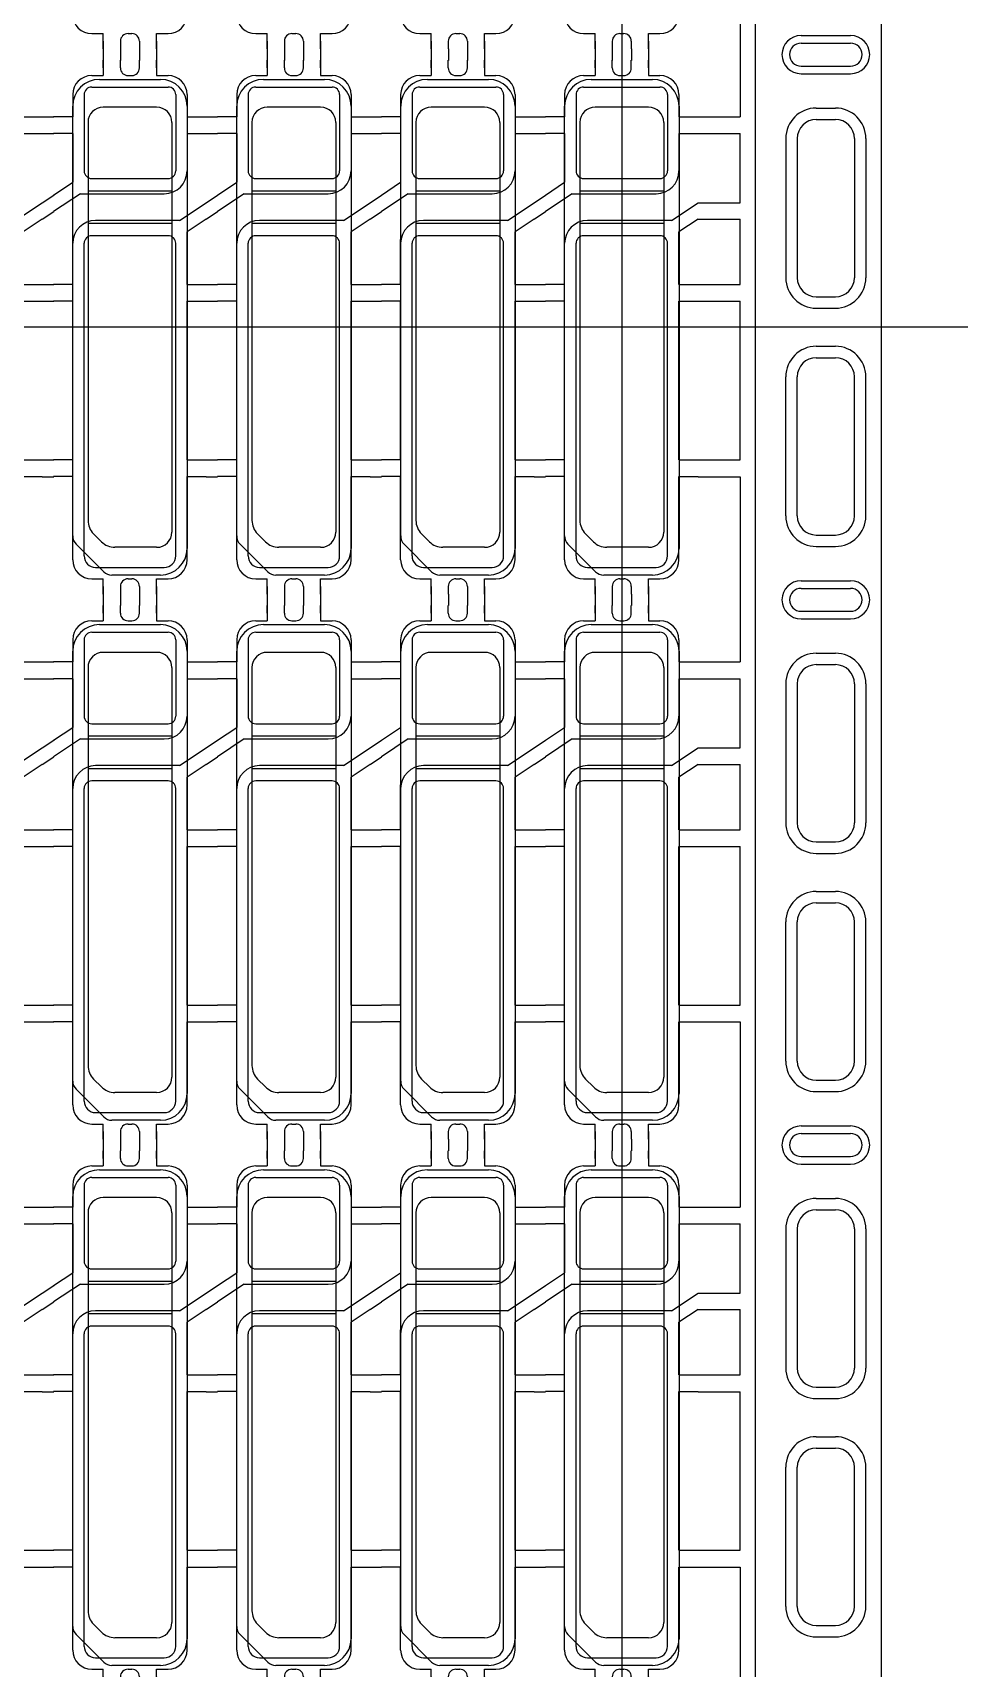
# Model space of a CAD drawing. Header units: millimetres. Extents: x -992 to 1678, y 98 to 1000.
# Drawn here: x -675.91 to -663.76, y 553.78 to 575.23 of the extents above; entities that cross this region are included whole.
import ezdxf

# ---------------------------------------------------------------- set-up
doc = ezdxf.new("R2010")
doc.units = ezdxf.units.MM
doc.linetypes.add('CENTER', pattern=[10.16, 6.35, -1.27, 1.27, -1.27])
doc.linetypes.add('HIDDEN', pattern=[1.905, 1.27, -0.635])
for name, color, linetype in [('1', 3, 'Continuous'), ('b etching', 1, 'Continuous'), ('CEN', 8, 'CENTER'), ('HID', 1, 'HIDDEN'), ('PPA', 2, 'Continuous')]:
    doc.layers.add(name, color=color, linetype=linetype)

# ---------------------------------------------------------------- blocks, each defined once
blk = doc.blocks.new('e1')
at = {"layer": '1'}
for p, q in [((-947.058, 906.581), (-947.058, 906.481)), ((-947.058, 906.481), (-947.058, 906.581)), ((-947.058, 906.581), (-947.058, 906.381)), ((-946.358, 906.581), (-946.358, 906.481)), ((-946.358, 906.481), (-946.358, 906.581)), ((-946.358, 906.581), (-946.358, 906.381)), ((-946.358, 906.381), (-946.208, 906.381)), ((-947.458, 906.131), (-947.458, 905.841)), ((-945.958, 906.131), (-945.958, 905.841)), ((-947.458, 905.841), (-947.708, 905.841)), ((-945.958, 905.841), (-945.708, 905.841)), ((-947.458, 905.621), (-947.708, 905.621)), ((-947.458, 905.621), (-947.458, 904.981)), ((-945.958, 905.621), (-945.958, 905.131)), ((-945.958, 905.621), (-945.708, 905.621)), ((-947.358, 904.831), (-946.258, 904.831)), ((-946.058, 904.481), (-947.158, 904.481)), ((-947.458, 903.641), (-947.458, 904.231)), ((-945.958, 903.641), (-945.958, 904.331)), ((-947.458, 903.641), (-947.708, 903.641)), ((-945.958, 903.641), (-945.708, 903.641)), ((-947.458, 903.421), (-947.708, 903.421)), ((-947.458, 901.341), (-947.458, 903.421)), ((-945.958, 901.341), (-945.958, 903.421)), ((-945.958, 903.421), (-945.708, 903.421)), ((-947.458, 901.341), (-947.708, 901.341)), ((-945.958, 901.341), (-945.708, 901.341)), ((-947.458, 901.121), (-947.708, 901.121)), ((-947.458, 900.031), (-947.458, 901.121)), ((-945.958, 900.031), (-945.958, 901.121)), ((-945.958, 901.121), (-945.708, 901.121)), ((-947.058, 899.581), (-947.058, 899.781)), ((-947.058, 899.581), (-947.058, 899.681)), ((-947.058, 899.681), (-947.058, 899.581)), ((-946.358, 899.781), (-946.208, 899.781)), ((-946.358, 899.581), (-946.358, 899.781)), ((-946.358, 899.581), (-946.358, 899.681)), ((-946.358, 899.681), (-946.358, 899.581))]:
    blk.add_line(p, q, dxfattribs=at)
at = {"layer": '1', "linetype": 'ByBlock'}
for p, q in [((-946.833, 906.481), (-946.833, 906.581)), ((-946.583, 906.481), (-946.583, 906.581)), ((-947.208, 906.381), (-947.058, 906.381)), ((-946.733, 906.381), (-946.683, 906.381)), ((-947.708, 904.814), (-947.458, 904.981)), ((-947.358, 904.831), (-947.708, 904.597)), ((-946.058, 904.481), (-945.708, 904.714)), ((-945.708, 904.497), (-945.958, 904.331)), ((-947.208, 899.781), (-947.058, 899.781)), ((-946.833, 899.681), (-946.833, 899.581)), ((-946.733, 899.781), (-946.683, 899.781)), ((-946.583, 899.681), (-946.583, 899.581))]:
    blk.add_line(p, q, dxfattribs=at)
for centre, start, end in [((-946.733, 906.481), 180, 270), ((-946.683, 906.481), 270, 0), ((-946.733, 899.681), 90, 180), ((-946.683, 899.681), 0, 90)]:
    blk.add_arc(centre, 0.1, start, end, dxfattribs=at)
at = {"layer": '1'}
for centre, radius, start, end in [((-947.208, 906.131), 0.25, 90, 180), ((-946.208, 906.131), 0.25, 0, 90), ((-946.258, 905.131), 0.3, 270, 0), ((-947.158, 904.181), 0.3, 90, 180), ((-947.208, 900.031), 0.25, 180, 270), ((-946.208, 900.031), 0.25, 270, 0)]:
    blk.add_arc(centre, radius, start, end, dxfattribs=at)
blk = doc.blocks.new('e2')
at = {"layer": 'b etching', "linetype": 'ByBlock'}
for p, q in [((-947.308, 906.131), (-947.308, 905.131)), ((-947.208, 906.231), (-946.208, 906.231)), ((-946.108, 906.131), (-946.108, 905.131)), ((-947.208, 905.031), (-946.208, 905.031)), ((-947.308, 900.081), (-947.308, 904.181)), ((-946.208, 904.281), (-947.208, 904.281)), ((-946.108, 900.081), (-946.108, 904.181)), ((-947.158, 899.931), (-946.258, 899.931))]:
    blk.add_line(p, q, dxfattribs=at)
for centre, radius, start, end in [((-947.208, 906.131), 0.1, 90, 180), ((-946.208, 906.131), 0.1, 360, 90), ((-947.208, 905.131), 0.1, 180, 270), ((-946.208, 905.131), 0.1, 270, 360), ((-947.208, 904.181), 0.1, 90, 180), ((-946.208, 904.181), 0.1, 0, 90), ((-947.158, 900.081), 0.15, 180, 270), ((-946.258, 900.081), 0.15, 270, 0)]:
    blk.add_arc(centre, radius, start, end, dxfattribs=at)

msp = doc.modelspace()

# ---------------------------------------------------------------- linework, layer by layer
at = {"layer": '1', "linetype": 'ByBlock'}
for p, q in [((-666.63553085, 576.56062093), (-666.63553085, 574.13062093)), ((-674.98553085, 575.02062093), (-674.98553085, 574.87062093)), ((-674.76053085, 575.02062093), (-674.76053085, 574.87062093)), ((-674.51053085, 575.02062093), (-674.51053085, 574.87062093)), ((-674.28553085, 575.02062093), (-674.28553085, 574.87062093)), ((-672.83553085, 575.02062093), (-672.83553085, 574.87062093)), ((-672.61053085, 575.02062093), (-672.61053085, 574.87062093)), ((-672.36053085, 575.02062093), (-672.36053085, 574.87062093)), ((-672.13553085, 575.02062093), (-672.13553085, 574.87062093)), ((-670.68553085, 575.02062093), (-670.68553085, 574.87062093)), ((-670.46053085, 575.02062093), (-670.46053085, 574.87062093)), ((-670.21053085, 575.02062093), (-670.21053085, 574.87062093)), ((-669.98553085, 575.02062093), (-669.98553085, 574.87062093)), ((-668.53553085, 575.02062093), (-668.53553085, 574.87062093)), ((-668.31053085, 575.02062093), (-668.31053085, 574.87062093)), ((-668.06053085, 575.02062093), (-668.06053085, 574.87062093)), ((-667.83553085, 575.02062093), (-667.83553085, 574.87062093)), ((-675.78553085, 574.13062093), (-675.63553085, 574.13062093)), ((-673.63553085, 574.13062093), (-673.48553085, 574.13062093)), ((-671.48553085, 574.13062093), (-671.33553085, 574.13062093)), ((-669.33553085, 574.13062093), (-669.18553085, 574.13062093)), ((-667.18553085, 574.13062093), (-666.63553085, 574.13062093)), ((-675.78553085, 573.91062093), (-675.63553085, 573.91062093)), ((-673.63553085, 573.91062093), (-673.48553085, 573.91062093)), ((-671.48553085, 573.91062093), (-671.33553085, 573.91062093)), ((-669.33553085, 573.91062093), (-669.18553085, 573.91062093)), ((-667.18553085, 573.91062093), (-666.63553085, 573.91062093)), ((-666.63553085, 573.00395426), (-666.63553085, 573.91062093)), ((-675.78553085, 573.00395426), (-675.63553085, 573.10395426)), ((-673.63553085, 573.00395426), (-673.48553085, 573.10395426)), ((-671.48553085, 573.00395426), (-671.33553085, 573.10395426)), ((-669.33553085, 573.00395426), (-669.18553085, 573.10395426)), ((-667.18553085, 573.00395426), (-666.63553085, 573.00395426)), ((-675.78553085, 572.78728759), (-675.63553085, 572.88728759)), ((-673.63553085, 572.78728759), (-673.48553085, 572.88728759)), ((-671.48553085, 572.78728759), (-671.33553085, 572.88728759)), ((-669.33553085, 572.78728759), (-669.18553085, 572.88728759)), ((-667.18553085, 572.78728759), (-666.63553085, 572.78728759)), ((-666.63553085, 571.93062093), (-666.63553085, 572.78728759)), ((-675.78553085, 571.93062093), (-675.63553085, 571.93062093)), ((-673.63553085, 571.93062093), (-673.48553085, 571.93062093)), ((-671.48553085, 571.93062093), (-671.33553085, 571.93062093)), ((-669.33553085, 571.93062093), (-669.18553085, 571.93062093)), ((-667.18553085, 571.93062093), (-666.63553085, 571.93062093)), ((-675.78553085, 571.71062093), (-675.63553085, 571.71062093)), ((-673.63553085, 571.71062093), (-673.48553085, 571.71062093)), ((-671.48553085, 571.71062093), (-671.33553085, 571.71062093)), ((-669.33553085, 571.71062093), (-669.18553085, 571.71062093)), ((-667.18553085, 571.71062093), (-666.63553085, 571.71062093)), ((-666.63553085, 569.63062093), (-666.63553085, 571.71062093)), ((-675.78553085, 569.63062093), (-675.63553085, 569.63062093)), ((-673.63553085, 569.63062093), (-673.48553085, 569.63062093)), ((-671.48553085, 569.63062093), (-671.33553085, 569.63062093)), ((-669.33553085, 569.63062093), (-669.18553085, 569.63062093)), ((-667.18553085, 569.63062093), (-666.63553085, 569.63062093)), ((-675.78553085, 569.41062093), (-675.63553085, 569.41062093)), ((-673.63553085, 569.41062093), (-673.48553085, 569.41062093)), ((-671.48553085, 569.41062093), (-671.33553085, 569.41062093)), ((-669.33553085, 569.41062093), (-669.18553085, 569.41062093)), ((-667.18553085, 569.41062093), (-666.63553085, 569.41062093)), ((-666.63553085, 569.41062093), (-666.63553085, 566.98062093)), ((-674.98553085, 567.87062093), (-674.98553085, 567.72062093)), ((-674.76053085, 567.87062093), (-674.76053085, 567.72062093)), ((-674.51053085, 567.87062093), (-674.51053085, 567.72062093)), ((-674.28553085, 567.87062093), (-674.28553085, 567.72062093)), ((-672.83553085, 567.87062093), (-672.83553085, 567.72062093)), ((-672.61053085, 567.87062093), (-672.61053085, 567.72062093)), ((-672.36053085, 567.87062093), (-672.36053085, 567.72062093)), ((-672.13553085, 567.87062093), (-672.13553085, 567.72062093)), ((-670.68553085, 567.87062093), (-670.68553085, 567.72062093)), ((-670.46053085, 567.87062093), (-670.46053085, 567.72062093)), ((-670.21053085, 567.87062093), (-670.21053085, 567.72062093)), ((-669.98553085, 567.87062093), (-669.98553085, 567.72062093)), ((-668.53553085, 567.87062093), (-668.53553085, 567.72062093)), ((-668.31053085, 567.87062093), (-668.31053085, 567.72062093)), ((-668.06053085, 567.87062093), (-668.06053085, 567.72062093)), ((-667.83553085, 567.87062093), (-667.83553085, 567.72062093)), ((-675.78553085, 566.98062093), (-675.63553085, 566.98062093)), ((-673.63553085, 566.98062093), (-673.48553085, 566.98062093)), ((-671.48553085, 566.98062093), (-671.33553085, 566.98062093)), ((-669.33553085, 566.98062093), (-669.18553085, 566.98062093)), ((-667.18553085, 566.98062093), (-666.63553085, 566.98062093)), ((-675.78553085, 566.76062093), (-675.63553085, 566.76062093)), ((-673.63553085, 566.76062093), (-673.48553085, 566.76062093)), ((-671.48553085, 566.76062093), (-671.33553085, 566.76062093)), ((-669.33553085, 566.76062093), (-669.18553085, 566.76062093)), ((-667.18553085, 566.76062093), (-666.63553085, 566.76062093)), ((-666.63553085, 565.85395426), (-666.63553085, 566.76062093)), ((-675.78553085, 565.85395426), (-675.63553085, 565.95395426)), ((-673.63553085, 565.85395426), (-673.48553085, 565.95395426)), ((-671.48553085, 565.85395426), (-671.33553085, 565.95395426)), ((-669.33553085, 565.85395426), (-669.18553085, 565.95395426)), ((-667.18553085, 565.85395426), (-666.63553085, 565.85395426)), ((-675.78553085, 565.63728759), (-675.63553085, 565.73728759)), ((-673.63553085, 565.63728759), (-673.48553085, 565.73728759)), ((-671.48553085, 565.63728759), (-671.33553085, 565.73728759)), ((-669.33553085, 565.63728759), (-669.18553085, 565.73728759)), ((-667.18553085, 565.63728759), (-666.63553085, 565.63728759)), ((-666.63553085, 564.78062093), (-666.63553085, 565.63728759)), ((-675.78553085, 564.78062093), (-675.63553085, 564.78062093)), ((-673.63553085, 564.78062093), (-673.48553085, 564.78062093)), ((-671.48553085, 564.78062093), (-671.33553085, 564.78062093)), ((-669.33553085, 564.78062093), (-669.18553085, 564.78062093)), ((-667.18553085, 564.78062093), (-666.63553085, 564.78062093)), ((-675.78553085, 564.56062093), (-675.63553085, 564.56062093)), ((-673.63553085, 564.56062093), (-673.48553085, 564.56062093)), ((-671.48553085, 564.56062093), (-671.33553085, 564.56062093)), ((-669.33553085, 564.56062093), (-669.18553085, 564.56062093)), ((-667.18553085, 564.56062093), (-666.63553085, 564.56062093)), ((-666.63553085, 562.48062093), (-666.63553085, 564.56062093)), ((-675.78553085, 562.48062093), (-675.63553085, 562.48062093)), ((-673.63553085, 562.48062093), (-673.48553085, 562.48062093)), ((-671.48553085, 562.48062093), (-671.33553085, 562.48062093)), ((-669.33553085, 562.48062093), (-669.18553085, 562.48062093)), ((-667.18553085, 562.48062093), (-666.63553085, 562.48062093)), ((-675.78553085, 562.26062093), (-675.63553085, 562.26062093)), ((-673.63553085, 562.26062093), (-673.48553085, 562.26062093)), ((-671.48553085, 562.26062093), (-671.33553085, 562.26062093)), ((-669.33553085, 562.26062093), (-669.18553085, 562.26062093)), ((-667.18553085, 562.26062093), (-666.63553085, 562.26062093)), ((-666.63553085, 562.26062093), (-666.63553085, 559.83062093)), ((-674.98553085, 560.72062093), (-674.98553085, 560.57062093)), ((-674.76053085, 560.72062093), (-674.76053085, 560.57062093)), ((-674.51053085, 560.72062093), (-674.51053085, 560.57062093)), ((-674.28553085, 560.72062093), (-674.28553085, 560.57062093)), ((-672.83553085, 560.72062093), (-672.83553085, 560.57062093)), ((-672.61053085, 560.72062093), (-672.61053085, 560.57062093)), ((-672.36053085, 560.72062093), (-672.36053085, 560.57062093)), ((-672.13553085, 560.72062093), (-672.13553085, 560.57062093)), ((-670.68553085, 560.72062093), (-670.68553085, 560.57062093)), ((-670.46053085, 560.72062093), (-670.46053085, 560.57062093)), ((-670.21053085, 560.72062093), (-670.21053085, 560.57062093)), ((-669.98553085, 560.72062093), (-669.98553085, 560.57062093)), ((-668.53553085, 560.72062093), (-668.53553085, 560.57062093)), ((-668.31053085, 560.72062093), (-668.31053085, 560.57062093)), ((-668.06053085, 560.72062093), (-668.06053085, 560.57062093)), ((-667.83553085, 560.72062093), (-667.83553085, 560.57062093)), ((-675.78553085, 559.83062093), (-675.63553085, 559.83062093)), ((-673.63553085, 559.83062093), (-673.48553085, 559.83062093)), ((-671.48553085, 559.83062093), (-671.33553085, 559.83062093)), ((-669.33553085, 559.83062093), (-669.18553085, 559.83062093)), ((-667.18553085, 559.83062093), (-666.63553085, 559.83062093)), ((-675.78553085, 559.61062093), (-675.63553085, 559.61062093)), ((-673.63553085, 559.61062093), (-673.48553085, 559.61062093)), ((-671.48553085, 559.61062093), (-671.33553085, 559.61062093)), ((-669.33553085, 559.61062093), (-669.18553085, 559.61062093)), ((-667.18553085, 559.61062093), (-666.63553085, 559.61062093)), ((-666.63553085, 558.70395426), (-666.63553085, 559.61062093)), ((-675.78553085, 558.70395426), (-675.63553085, 558.80395426)), ((-673.63553085, 558.70395426), (-673.48553085, 558.80395426)), ((-671.48553085, 558.70395426), (-671.33553085, 558.80395426)), ((-669.33553085, 558.70395426), (-669.18553085, 558.80395426)), ((-675.78553085, 558.48728759), (-675.63553085, 558.58728759)), ((-673.63553085, 558.48728759), (-673.48553085, 558.58728759)), ((-671.48553085, 558.48728759), (-671.33553085, 558.58728759)), ((-669.33553085, 558.48728759), (-669.18553085, 558.58728759)), ((-667.18553085, 558.70395426), (-666.63553085, 558.70395426)), ((-667.18553085, 558.48728759), (-666.63553085, 558.48728759)), ((-666.63553085, 557.63062093), (-666.63553085, 558.48728759)), ((-675.78553085, 557.63062093), (-675.63553085, 557.63062093)), ((-673.63553085, 557.63062093), (-673.48553085, 557.63062093)), ((-671.48553085, 557.63062093), (-671.33553085, 557.63062093)), ((-669.33553085, 557.63062093), (-669.18553085, 557.63062093)), ((-667.18553085, 557.63062093), (-666.63553085, 557.63062093)), ((-675.78553085, 557.41062093), (-675.63553085, 557.41062093)), ((-673.63553085, 557.41062093), (-673.48553085, 557.41062093)), ((-671.48553085, 557.41062093), (-671.33553085, 557.41062093)), ((-669.33553085, 557.41062093), (-669.18553085, 557.41062093)), ((-667.18553085, 557.41062093), (-666.63553085, 557.41062093)), ((-666.63553085, 555.33062093), (-666.63553085, 557.41062093)), ((-675.78553085, 555.33062093), (-675.63553085, 555.33062093)), ((-673.63553085, 555.33062093), (-673.48553085, 555.33062093)), ((-671.48553085, 555.33062093), (-671.33553085, 555.33062093)), ((-669.33553085, 555.33062093), (-669.18553085, 555.33062093)), ((-667.18553085, 555.33062093), (-666.63553085, 555.33062093)), ((-675.78553085, 555.11062093), (-675.63553085, 555.11062093)), ((-673.63553085, 555.11062093), (-673.48553085, 555.11062093)), ((-671.48553085, 555.11062093), (-671.33553085, 555.11062093)), ((-669.33553085, 555.11062093), (-669.18553085, 555.11062093)), ((-667.18553085, 555.11062093), (-666.63553085, 555.11062093)), ((-666.63553085, 555.11062093), (-666.63553085, 552.68062093))]:
    msp.add_line(p, q, dxfattribs=at)
at = {"layer": '1'}
for p, q in [((-665.83553085, 575.09562093), (-665.18553085, 575.09562093)), ((-665.83553085, 575.09562093), (-665.18553085, 575.09562093)), ((-665.83553085, 574.79562093), (-665.18553085, 574.79562093)), ((-665.83553085, 574.79562093), (-665.18553085, 574.79562093)), ((-665.63553085, 574.09562093), (-665.38553085, 574.09562093)), ((-665.88553085, 573.84562093), (-665.88553085, 572.02062093)), ((-665.13553085, 573.84562093), (-665.13553085, 572.02062093)), ((-665.63553085, 571.77062093), (-665.38553085, 571.77062093)), ((-665.63553085, 570.97062093), (-665.38553085, 570.97062093)), ((-665.88553085, 568.89562093), (-665.88553085, 570.72062093)), ((-665.13553085, 568.89562093), (-665.13553085, 570.72062093)), ((-665.63553085, 568.64562093), (-665.38553085, 568.64562093)), ((-665.83553085, 567.94562093), (-665.18553085, 567.94562093)), ((-665.83553085, 567.94562093), (-665.18553085, 567.94562093)), ((-665.83553085, 567.64562093), (-665.18553085, 567.64562093)), ((-665.83553085, 567.64562093), (-665.18553085, 567.64562093)), ((-665.63553085, 566.94562093), (-665.38553085, 566.94562093)), ((-665.88553085, 566.69562093), (-665.88553085, 564.87062093)), ((-665.13553085, 566.69562093), (-665.13553085, 564.87062093)), ((-665.63553085, 564.62062093), (-665.38553085, 564.62062093)), ((-665.63553085, 563.82062093), (-665.38553085, 563.82062093)), ((-665.88553085, 561.74562093), (-665.88553085, 563.57062093)), ((-665.13553085, 561.74562093), (-665.13553085, 563.57062093)), ((-665.63553085, 561.49562093), (-665.38553085, 561.49562093)), ((-665.83553085, 560.79562093), (-665.18553085, 560.79562093)), ((-665.83553085, 560.79562093), (-665.18553085, 560.79562093)), ((-665.83553085, 560.49562093), (-665.18553085, 560.49562093)), ((-665.83553085, 560.49562093), (-665.18553085, 560.49562093)), ((-665.63553085, 559.79562093), (-665.38553085, 559.79562093)), ((-665.88553085, 559.54562093), (-665.88553085, 557.72062093)), ((-665.13553085, 559.54562093), (-665.13553085, 557.72062093)), ((-665.63553085, 557.47062093), (-665.38553085, 557.47062093)), ((-665.63553085, 556.67062093), (-665.38553085, 556.67062093)), ((-665.88553085, 554.59562093), (-665.88553085, 556.42062093)), ((-665.13553085, 554.59562093), (-665.13553085, 556.42062093)), ((-665.63553085, 554.34562093), (-665.38553085, 554.34562093))]:
    msp.add_line(p, q, dxfattribs=at)
for centre, radius, start, end in [((-665.83553085, 574.94562093), 0.15, 90, 270), ((-665.83553085, 574.94562093), 0.15, 90, 270), ((-665.18553085, 574.94562093), 0.15, 270, 90), ((-665.18553085, 574.94562093), 0.15, 270, 90), ((-665.63553085, 573.84562093), 0.25, 90, 180), ((-665.38553085, 573.84562093), 0.25, 0, 90), ((-665.63553085, 572.02062093), 0.25, 180, 270), ((-665.38553085, 572.02062093), 0.25, 270, 0), ((-665.63553085, 570.72062093), 0.25, 90, 180), ((-665.38553085, 570.72062093), 0.25, 360, 90), ((-665.63553085, 568.89562093), 0.25, 180, 270), ((-665.38553085, 568.89562093), 0.25, 270, 360), ((-665.83553085, 567.79562093), 0.15, 90, 270), ((-665.83553085, 567.79562093), 0.15, 90, 270), ((-665.18553085, 567.79562093), 0.15, 270, 90), ((-665.18553085, 567.79562093), 0.15, 270, 90), ((-665.63553085, 566.69562093), 0.25, 90, 180), ((-665.38553085, 566.69562093), 0.25, 0, 90), ((-665.63553085, 564.87062093), 0.25, 180, 270), ((-665.38553085, 564.87062093), 0.25, 270, 0), ((-665.63553085, 563.57062093), 0.25, 90, 180), ((-665.38553085, 563.57062093), 0.25, 360, 90), ((-665.63553085, 561.74562093), 0.25, 180, 270), ((-665.38553085, 561.74562093), 0.25, 270, 360), ((-665.83553085, 560.64562093), 0.15, 90, 270), ((-665.83553085, 560.64562093), 0.15, 90, 270), ((-665.18553085, 560.64562093), 0.15, 270, 90), ((-665.18553085, 560.64562093), 0.15, 270, 90), ((-665.63553085, 559.54562093), 0.25, 90, 180), ((-665.38553085, 559.54562093), 0.25, 0, 90), ((-665.63553085, 557.72062093), 0.25, 180, 270), ((-665.38553085, 557.72062093), 0.25, 270, 0), ((-665.63553085, 556.42062093), 0.25, 90, 180), ((-665.38553085, 556.42062093), 0.25, 360, 90), ((-665.63553085, 554.59562093), 0.25, 180, 270), ((-665.38553085, 554.59562093), 0.25, 270, 360)]:
    msp.add_arc(centre, radius, start, end, dxfattribs=at)
at = {"layer": 'CEN', "linetype": 'ByBlock'}
for p, q in [((-668.18553085, 604.77062093), (-668.18553085, 537.97062093)), ((-650.66508095, 571.37062093), (-912.43297569, 571.37062093))]:
    msp.add_line(p, q, dxfattribs=at)
at = {"layer": 'HID', "linetype": 'ByBlock'}
for p, q in [((-666.43553085, 596.62062093), (-666.43553085, 546.12062093)), ((-665.83553085, 575.19562093), (-665.18553085, 575.19562093)), ((-665.83553085, 574.69562093), (-665.18553085, 574.69562093)), ((-665.63553085, 574.24562093), (-665.38553085, 574.24562093)), ((-666.03553085, 573.84562093), (-666.03553085, 572.02062093)), ((-664.98553085, 573.84562093), (-664.98553085, 572.02062093)), ((-665.63553085, 571.62062093), (-665.38553085, 571.62062093)), ((-665.63553085, 571.12062093), (-665.38553085, 571.12062093)), ((-666.03553085, 568.89562093), (-666.03553085, 570.72062093)), ((-664.98553085, 568.89562093), (-664.98553085, 570.72062093)), ((-665.63553085, 568.49562093), (-665.38553085, 568.49562093)), ((-665.83553085, 568.04562093), (-665.18553085, 568.04562093)), ((-665.83553085, 567.54562093), (-665.18553085, 567.54562093)), ((-665.63553085, 567.09562093), (-665.38553085, 567.09562093)), ((-666.03553085, 566.69562093), (-666.03553085, 564.87062093)), ((-664.98553085, 566.69562093), (-664.98553085, 564.87062093)), ((-665.63553085, 564.47062093), (-665.38553085, 564.47062093)), ((-665.63553085, 563.97062093), (-665.38553085, 563.97062093)), ((-666.03553085, 561.74562093), (-666.03553085, 563.57062093)), ((-664.98553085, 561.74562093), (-664.98553085, 563.57062093)), ((-665.63553085, 561.34562093), (-665.38553085, 561.34562093)), ((-665.83553085, 560.89562093), (-665.18553085, 560.89562093)), ((-665.83553085, 560.39562093), (-665.18553085, 560.39562093)), ((-665.63553085, 559.94562093), (-665.38553085, 559.94562093)), ((-666.03553085, 559.54562093), (-666.03553085, 557.72062093)), ((-664.98553085, 559.54562093), (-664.98553085, 557.72062093)), ((-665.63553085, 557.32062093), (-665.38553085, 557.32062093)), ((-665.63553085, 556.82062093), (-665.38553085, 556.82062093)), ((-666.03553085, 554.59562093), (-666.03553085, 556.42062093)), ((-664.98553085, 554.59562093), (-664.98553085, 556.42062093)), ((-665.63553085, 554.19562093), (-665.38553085, 554.19562093))]:
    msp.add_line(p, q, dxfattribs=at)
for centre, radius, start, end in [((-665.83553085, 574.94562093), 0.25, 90, 270), ((-665.18553085, 574.94562093), 0.25, 270, 90), ((-665.63553085, 573.84562093), 0.4, 90, 180), ((-665.38553085, 573.84562093), 0.4, 0, 90), ((-665.63553085, 572.02062093), 0.4, 180, 270), ((-665.38553085, 572.02062093), 0.4, 270, 0), ((-665.63553085, 570.72062093), 0.4, 90, 180), ((-665.38553085, 570.72062093), 0.4, 360, 90), ((-665.63553085, 568.89562093), 0.4, 180, 270), ((-665.38553085, 568.89562093), 0.4, 270, 360), ((-665.83553085, 567.79562093), 0.25, 90, 270), ((-665.18553085, 567.79562093), 0.25, 270, 90), ((-665.63553085, 566.69562093), 0.4, 90, 180), ((-665.38553085, 566.69562093), 0.4, 0, 90), ((-665.63553085, 564.87062093), 0.4, 180, 270), ((-665.38553085, 564.87062093), 0.4, 270, 0), ((-665.63553085, 563.57062093), 0.4, 90, 180), ((-665.38553085, 563.57062093), 0.4, 360, 90), ((-665.63553085, 561.74562093), 0.4, 180, 270), ((-665.38553085, 561.74562093), 0.4, 270, 360), ((-665.83553085, 560.64562093), 0.25, 90, 270), ((-665.18553085, 560.64562093), 0.25, 270, 90), ((-665.63553085, 559.54562093), 0.4, 90, 180), ((-665.38553085, 559.54562093), 0.4, 0, 90), ((-665.63553085, 557.72062093), 0.4, 180, 270), ((-665.38553085, 557.72062093), 0.4, 270, 0), ((-665.63553085, 556.42062093), 0.4, 90, 180), ((-665.38553085, 556.42062093), 0.4, 360, 90), ((-665.63553085, 554.59562093), 0.4, 180, 270), ((-665.38553085, 554.59562093), 0.4, 270, 360)]:
    msp.add_arc(centre, radius, start, end, dxfattribs=at)
at = {"layer": 'PPA', "linetype": 'ByBlock'}
for p, q in [((-664.78553085, 598.42062093), (-664.78553085, 544.32062093)), ((-675.03553085, 574.62062093), (-674.23553085, 574.62062093)), ((-672.88553085, 574.62062093), (-672.08553085, 574.62062093)), ((-670.73553085, 574.62062093), (-669.93553085, 574.62062093)), ((-668.58553085, 574.62062093), (-667.78553085, 574.62062093)), ((-675.38553085, 568.63275296), (-675.38553085, 574.27062093)), ((-674.28553085, 574.25698456), (-674.98553085, 574.25698456)), ((-673.88553085, 574.27062093), (-673.88553085, 568.47062093)), ((-673.23553085, 568.63275296), (-673.23553085, 574.27062093)), ((-672.13553085, 574.25698456), (-672.83553085, 574.25698456)), ((-671.73553085, 574.27062093), (-671.73553085, 568.47062093)), ((-671.08553085, 568.63275296), (-671.08553085, 574.27062093)), ((-669.98553085, 574.25698456), (-670.68553085, 574.25698456)), ((-669.58553085, 574.27062093), (-669.58553085, 568.47062093)), ((-668.93553085, 568.63275296), (-668.93553085, 574.27062093)), ((-667.83553085, 574.25698456), (-668.53553085, 574.25698456)), ((-667.43553085, 574.27062093), (-667.43553085, 568.47062093)), ((-675.18553085, 574.05698456), (-675.18553085, 568.83781068)), ((-674.08553085, 574.05698456), (-674.08553085, 568.68425729)), ((-673.03553085, 574.05698456), (-673.03553085, 568.83781068)), ((-671.93553085, 574.05698456), (-671.93553085, 568.68425729)), ((-670.88553085, 574.05698456), (-670.88553085, 568.83781068)), ((-669.78553085, 574.05698456), (-669.78553085, 568.68425729)), ((-668.73553085, 574.05698456), (-668.73553085, 568.83781068)), ((-667.63553085, 574.05698456), (-667.63553085, 568.68425729)), ((-675.18553085, 573.16062093), (-674.08553085, 573.16062093)), ((-673.03553085, 573.16062093), (-671.93553085, 573.16062093)), ((-670.88553085, 573.16062093), (-669.78553085, 573.16062093)), ((-668.73553085, 573.16062093), (-667.63553085, 573.16062093)), ((-674.08553085, 572.73062093), (-675.18553085, 572.73062093)), ((-671.93553085, 572.73062093), (-673.03553085, 572.73062093)), ((-669.78553085, 572.73062093), (-670.88553085, 572.73062093)), ((-667.63553085, 572.73062093), (-668.73553085, 572.73062093)), ((-675.11230754, 568.66103399), (-675.00875415, 568.5574806)), ((-672.96230754, 568.66103399), (-672.85875415, 568.5574806)), ((-670.81230754, 568.66103399), (-670.70875415, 568.5574806)), ((-668.66230754, 568.66103399), (-668.55875415, 568.5574806)), ((-675.34159687, 568.52668695), (-674.97946483, 568.16455491)), ((-674.28553085, 568.48425729), (-674.83197746, 568.48425729)), ((-673.19159687, 568.52668695), (-672.82946483, 568.16455491)), ((-672.13553085, 568.48425729), (-672.68197746, 568.48425729)), ((-671.04159687, 568.52668695), (-670.67946483, 568.16455491)), ((-669.98553085, 568.48425729), (-670.53197746, 568.48425729)), ((-668.89159687, 568.52668695), (-668.52946483, 568.16455491)), ((-667.83553085, 568.48425729), (-668.38197746, 568.48425729)), ((-674.23553085, 568.12062093), (-674.87339881, 568.12062093)), ((-672.08553085, 568.12062093), (-672.72339881, 568.12062093)), ((-669.93553085, 568.12062093), (-670.57339881, 568.12062093)), ((-667.78553085, 568.12062093), (-668.42339881, 568.12062093)), ((-675.03553085, 567.47062093), (-674.23553085, 567.47062093)), ((-672.88553085, 567.47062093), (-672.08553085, 567.47062093)), ((-670.73553085, 567.47062093), (-669.93553085, 567.47062093)), ((-668.58553085, 567.47062093), (-667.78553085, 567.47062093)), ((-675.38553085, 561.48275296), (-675.38553085, 567.12062093)), ((-674.28553085, 567.10698456), (-674.98553085, 567.10698456)), ((-673.88553085, 567.12062093), (-673.88553085, 561.32062093)), ((-673.23553085, 561.48275296), (-673.23553085, 567.12062093)), ((-672.13553085, 567.10698456), (-672.83553085, 567.10698456)), ((-671.73553085, 567.12062093), (-671.73553085, 561.32062093)), ((-671.08553085, 561.48275296), (-671.08553085, 567.12062093)), ((-669.98553085, 567.10698456), (-670.68553085, 567.10698456)), ((-669.58553085, 567.12062093), (-669.58553085, 561.32062093)), ((-668.93553085, 561.48275296), (-668.93553085, 567.12062093)), ((-667.83553085, 567.10698456), (-668.53553085, 567.10698456)), ((-667.43553085, 567.12062093), (-667.43553085, 561.32062093)), ((-675.18553085, 566.90698456), (-675.18553085, 561.68781068)), ((-674.08553085, 566.90698456), (-674.08553085, 561.53425729)), ((-673.03553085, 566.90698456), (-673.03553085, 561.68781068)), ((-671.93553085, 566.90698456), (-671.93553085, 561.53425729)), ((-670.88553085, 566.90698456), (-670.88553085, 561.68781068)), ((-669.78553085, 566.90698456), (-669.78553085, 561.53425729)), ((-668.73553085, 566.90698456), (-668.73553085, 561.68781068)), ((-667.63553085, 566.90698456), (-667.63553085, 561.53425729)), ((-675.18553085, 566.01062093), (-674.08553085, 566.01062093)), ((-673.03553085, 566.01062093), (-671.93553085, 566.01062093)), ((-670.88553085, 566.01062093), (-669.78553085, 566.01062093)), ((-668.73553085, 566.01062093), (-667.63553085, 566.01062093)), ((-674.08553085, 565.58062093), (-675.18553085, 565.58062093)), ((-671.93553085, 565.58062093), (-673.03553085, 565.58062093)), ((-669.78553085, 565.58062093), (-670.88553085, 565.58062093)), ((-667.63553085, 565.58062093), (-668.73553085, 565.58062093)), ((-675.34159687, 561.37668695), (-674.97946483, 561.01455491)), ((-675.11230754, 561.51103399), (-675.00875415, 561.4074806)), ((-673.19159687, 561.37668695), (-672.82946483, 561.01455491)), ((-672.96230754, 561.51103399), (-672.85875415, 561.4074806)), ((-671.04159687, 561.37668695), (-670.67946483, 561.01455491)), ((-670.81230754, 561.51103399), (-670.70875415, 561.4074806)), ((-668.89159687, 561.37668695), (-668.52946483, 561.01455491)), ((-668.66230754, 561.51103399), (-668.55875415, 561.4074806)), ((-674.28553085, 561.33425729), (-674.83197746, 561.33425729)), ((-672.13553085, 561.33425729), (-672.68197746, 561.33425729)), ((-669.98553085, 561.33425729), (-670.53197746, 561.33425729)), ((-667.83553085, 561.33425729), (-668.38197746, 561.33425729)), ((-674.23553085, 560.97062093), (-674.87339881, 560.97062093)), ((-672.08553085, 560.97062093), (-672.72339881, 560.97062093)), ((-669.93553085, 560.97062093), (-670.57339881, 560.97062093)), ((-667.78553085, 560.97062093), (-668.42339881, 560.97062093)), ((-675.03553085, 560.32062093), (-674.23553085, 560.32062093)), ((-672.88553085, 560.32062093), (-672.08553085, 560.32062093)), ((-670.73553085, 560.32062093), (-669.93553085, 560.32062093)), ((-668.58553085, 560.32062093), (-667.78553085, 560.32062093)), ((-675.38553085, 554.33275296), (-675.38553085, 559.97062093)), ((-674.28553085, 559.95698456), (-674.98553085, 559.95698456)), ((-673.88553085, 559.97062093), (-673.88553085, 554.17062093)), ((-673.23553085, 554.33275296), (-673.23553085, 559.97062093)), ((-672.13553085, 559.95698456), (-672.83553085, 559.95698456)), ((-671.73553085, 559.97062093), (-671.73553085, 554.17062093)), ((-671.08553085, 554.33275296), (-671.08553085, 559.97062093)), ((-669.98553085, 559.95698456), (-670.68553085, 559.95698456)), ((-669.58553085, 559.97062093), (-669.58553085, 554.17062093)), ((-668.93553085, 554.33275296), (-668.93553085, 559.97062093)), ((-667.83553085, 559.95698456), (-668.53553085, 559.95698456)), ((-667.43553085, 559.97062093), (-667.43553085, 554.17062093)), ((-675.18553085, 559.75698456), (-675.18553085, 554.53781068)), ((-674.08553085, 559.75698456), (-674.08553085, 554.38425729)), ((-673.03553085, 559.75698456), (-673.03553085, 554.53781068)), ((-671.93553085, 559.75698456), (-671.93553085, 554.38425729)), ((-670.88553085, 559.75698456), (-670.88553085, 554.53781068)), ((-669.78553085, 559.75698456), (-669.78553085, 554.38425729)), ((-668.73553085, 559.75698456), (-668.73553085, 554.53781068)), ((-667.63553085, 559.75698456), (-667.63553085, 554.38425729)), ((-675.18553085, 558.86062093), (-674.08553085, 558.86062093)), ((-673.03553085, 558.86062093), (-671.93553085, 558.86062093)), ((-670.88553085, 558.86062093), (-669.78553085, 558.86062093)), ((-668.73553085, 558.86062093), (-667.63553085, 558.86062093)), ((-674.08553085, 558.43062093), (-675.18553085, 558.43062093)), ((-671.93553085, 558.43062093), (-673.03553085, 558.43062093)), ((-669.78553085, 558.43062093), (-670.88553085, 558.43062093)), ((-667.63553085, 558.43062093), (-668.73553085, 558.43062093)), ((-675.11230754, 554.36103399), (-675.00875415, 554.2574806)), ((-672.96230754, 554.36103399), (-672.85875415, 554.2574806)), ((-670.81230754, 554.36103399), (-670.70875415, 554.2574806)), ((-668.66230754, 554.36103399), (-668.55875415, 554.2574806)), ((-675.34159687, 554.22668695), (-674.97946483, 553.86455491)), ((-674.28553085, 554.18425729), (-674.83197746, 554.18425729)), ((-673.19159687, 554.22668695), (-672.82946483, 553.86455491)), ((-672.13553085, 554.18425729), (-672.68197746, 554.18425729)), ((-671.04159687, 554.22668695), (-670.67946483, 553.86455491)), ((-669.98553085, 554.18425729), (-670.53197746, 554.18425729)), ((-668.89159687, 554.22668695), (-668.52946483, 553.86455491)), ((-667.83553085, 554.18425729), (-668.38197746, 554.18425729)), ((-674.23553085, 553.82062093), (-674.87339881, 553.82062093)), ((-672.08553085, 553.82062093), (-672.72339881, 553.82062093)), ((-669.93553085, 553.82062093), (-670.57339881, 553.82062093)), ((-667.78553085, 553.82062093), (-668.42339881, 553.82062093))]:
    msp.add_line(p, q, dxfattribs=at)
for centre, radius, start, end in [((-675.03553085, 574.27062093), 0.35, 90, 180), ((-674.23553085, 574.27062093), 0.35, 0, 90), ((-672.88553085, 574.27062093), 0.35, 90, 180), ((-672.08553085, 574.27062093), 0.35, 0, 90), ((-670.73553085, 574.27062093), 0.35, 90, 180), ((-669.93553085, 574.27062093), 0.35, 0, 90), ((-668.58553085, 574.27062093), 0.35, 90, 180), ((-667.78553085, 574.27062093), 0.35, 0, 90), ((-674.98553085, 574.05698456), 0.2, 90, 180), ((-674.28553085, 574.05698456), 0.2, 0, 90), ((-672.83553085, 574.05698456), 0.2, 90, 180), ((-672.13553085, 574.05698456), 0.2, 0, 90), ((-670.68553085, 574.05698456), 0.2, 90, 180), ((-669.98553085, 574.05698456), 0.2, 0, 90), ((-668.53553085, 574.05698456), 0.2, 90, 180), ((-667.83553085, 574.05698456), 0.2, 0, 90), ((-674.93553085, 568.83781068), 0.25, 180, 225), ((-674.28553085, 568.68425729), 0.2, 270, 0), ((-672.78553085, 568.83781068), 0.25, 180, 225), ((-672.13553085, 568.68425729), 0.2, 270, 0), ((-670.63553085, 568.83781068), 0.25, 180, 225), ((-669.98553085, 568.68425729), 0.2, 270, 0), ((-668.48553085, 568.83781068), 0.25, 180, 225), ((-667.83553085, 568.68425729), 0.2, 270, 0), ((-675.23553085, 568.63275296), 0.15, 180, 225), ((-674.83197746, 568.73425729), 0.25, 225, 270), ((-674.23553085, 568.47062093), 0.35, 270, 0), ((-673.08553085, 568.63275296), 0.15, 180, 225), ((-672.68197746, 568.73425729), 0.25, 225, 270), ((-672.08553085, 568.47062093), 0.35, 270, 0), ((-670.93553085, 568.63275296), 0.15, 180, 225), ((-670.53197746, 568.73425729), 0.25, 225, 270), ((-669.93553085, 568.47062093), 0.35, 270, 0), ((-668.78553085, 568.63275296), 0.15, 180, 225), ((-668.38197746, 568.73425729), 0.25, 225, 270), ((-667.78553085, 568.47062093), 0.35, 270, 0), ((-674.87339881, 568.27062093), 0.15, 225, 270), ((-672.72339881, 568.27062093), 0.15, 225, 270), ((-670.57339881, 568.27062093), 0.15, 225, 270), ((-668.42339881, 568.27062093), 0.15, 225, 270), ((-675.03553085, 567.12062093), 0.35, 90, 180), ((-674.23553085, 567.12062093), 0.35, 0, 90), ((-672.88553085, 567.12062093), 0.35, 90, 180), ((-672.08553085, 567.12062093), 0.35, 0, 90), ((-670.73553085, 567.12062093), 0.35, 90, 180), ((-669.93553085, 567.12062093), 0.35, 0, 90), ((-668.58553085, 567.12062093), 0.35, 90, 180), ((-667.78553085, 567.12062093), 0.35, 0, 90), ((-674.98553085, 566.90698456), 0.2, 90, 180), ((-674.28553085, 566.90698456), 0.2, 0, 90), ((-672.83553085, 566.90698456), 0.2, 90, 180), ((-672.13553085, 566.90698456), 0.2, 0, 90), ((-670.68553085, 566.90698456), 0.2, 90, 180), ((-669.98553085, 566.90698456), 0.2, 0, 90), ((-668.53553085, 566.90698456), 0.2, 90, 180), ((-667.83553085, 566.90698456), 0.2, 0, 90), ((-674.93553085, 561.68781068), 0.25, 180, 225), ((-672.78553085, 561.68781068), 0.25, 180, 225), ((-670.63553085, 561.68781068), 0.25, 180, 225), ((-668.48553085, 561.68781068), 0.25, 180, 225), ((-675.23553085, 561.48275296), 0.15, 180, 225), ((-674.83197746, 561.58425729), 0.25, 225, 270), ((-674.28553085, 561.53425729), 0.2, 270, 0), ((-673.08553085, 561.48275296), 0.15, 180, 225), ((-672.68197746, 561.58425729), 0.25, 225, 270), ((-672.13553085, 561.53425729), 0.2, 270, 0), ((-670.93553085, 561.48275296), 0.15, 180, 225), ((-670.53197746, 561.58425729), 0.25, 225, 270), ((-669.98553085, 561.53425729), 0.2, 270, 0), ((-668.78553085, 561.48275296), 0.15, 180, 225), ((-668.38197746, 561.58425729), 0.25, 225, 270), ((-667.83553085, 561.53425729), 0.2, 270, 0), ((-674.23553085, 561.32062093), 0.35, 270, 0), ((-672.08553085, 561.32062093), 0.35, 270, 0), ((-669.93553085, 561.32062093), 0.35, 270, 0), ((-667.78553085, 561.32062093), 0.35, 270, 0), ((-674.87339881, 561.12062093), 0.15, 225, 270), ((-672.72339881, 561.12062093), 0.15, 225, 270), ((-670.57339881, 561.12062093), 0.15, 225, 270), ((-668.42339881, 561.12062093), 0.15, 225, 270), ((-675.03553085, 559.97062093), 0.35, 90, 180), ((-674.23553085, 559.97062093), 0.35, 0, 90), ((-672.88553085, 559.97062093), 0.35, 90, 180), ((-672.08553085, 559.97062093), 0.35, 0, 90), ((-670.73553085, 559.97062093), 0.35, 90, 180), ((-669.93553085, 559.97062093), 0.35, 0, 90), ((-668.58553085, 559.97062093), 0.35, 90, 180), ((-667.78553085, 559.97062093), 0.35, 0, 90), ((-674.98553085, 559.75698456), 0.2, 90, 180), ((-674.28553085, 559.75698456), 0.2, 0, 90), ((-672.83553085, 559.75698456), 0.2, 90, 180), ((-672.13553085, 559.75698456), 0.2, 0, 90), ((-670.68553085, 559.75698456), 0.2, 90, 180), ((-669.98553085, 559.75698456), 0.2, 0, 90), ((-668.53553085, 559.75698456), 0.2, 90, 180), ((-667.83553085, 559.75698456), 0.2, 0, 90), ((-674.93553085, 554.53781068), 0.25, 180, 225), ((-672.78553085, 554.53781068), 0.25, 180, 225), ((-670.63553085, 554.53781068), 0.25, 180, 225), ((-668.48553085, 554.53781068), 0.25, 180, 225), ((-675.23553085, 554.33275296), 0.15, 180, 225), ((-674.28553085, 554.38425729), 0.2, 270, 0), ((-673.08553085, 554.33275296), 0.15, 180, 225), ((-672.13553085, 554.38425729), 0.2, 270, 0), ((-670.93553085, 554.33275296), 0.15, 180, 225), ((-669.98553085, 554.38425729), 0.2, 270, 0), ((-668.78553085, 554.33275296), 0.15, 180, 225), ((-667.83553085, 554.38425729), 0.2, 270, 0), ((-674.83197746, 554.43425729), 0.25, 225, 270), ((-674.23553085, 554.17062093), 0.35, 270, 0), ((-672.68197746, 554.43425729), 0.25, 225, 270), ((-672.08553085, 554.17062093), 0.35, 270, 0), ((-670.53197746, 554.43425729), 0.25, 225, 270), ((-669.93553085, 554.17062093), 0.35, 270, 0), ((-668.38197746, 554.43425729), 0.25, 225, 270), ((-667.78553085, 554.17062093), 0.35, 270, 0), ((-674.87339881, 553.97062093), 0.15, 225, 270), ((-672.72339881, 553.97062093), 0.15, 225, 270), ((-670.57339881, 553.97062093), 0.15, 225, 270), ((-668.42339881, 553.97062093), 0.15, 225, 270)]:
    msp.add_arc(centre, radius, start, end, dxfattribs=at)

# ---------------------------------------------------------------- block references
at = {"linetype": 'ByBlock'}
for name, p in [('e1', (269.92201547, -324.56006667)), ('e1', (272.07201547, -324.56006667)), ('e1', (274.22201547, -324.56006667)), ('e1', (276.37201547, -324.56006667)), ('e1', (278.52201547, -324.56006667)), ('e1', (269.92201547, -331.71006667)), ('e1', (272.07201547, -331.71006667)), ('e1', (274.22201547, -331.71006667)), ('e1', (276.37201547, -331.71006667)), ('e1', (278.52201547, -331.71006667)), ('e2', (272.07201547, -331.71006667)), ('e2', (274.22201547, -331.71006667)), ('e2', (276.37201547, -331.71006667)), ('e2', (278.52201547, -331.71006667)), ('e1', (269.92201547, -338.86006667)), ('e1', (272.07201547, -338.86006667)), ('e1', (274.22201547, -338.86006667)), ('e1', (276.37201547, -338.86006667)), ('e1', (278.52201547, -338.86006667)), ('e2', (272.07201547, -338.86006667)), ('e2', (274.22201547, -338.86006667)), ('e2', (276.37201547, -338.86006667)), ('e2', (278.52201547, -338.86006667)), ('e1', (269.92201547, -346.01006667)), ('e1', (272.07201547, -346.01006667)), ('e1', (274.22201547, -346.01006667)), ('e1', (276.37201547, -346.01006667)), ('e1', (278.52201547, -346.01006667)), ('e2', (272.07201547, -346.01006667)), ('e2', (274.22201547, -346.01006667)), ('e2', (276.37201547, -346.01006667)), ('e2', (278.52201547, -346.01006667))]:
    msp.add_blockref(name, p, dxfattribs=at)

doc.saveas('drawing.dxf')
